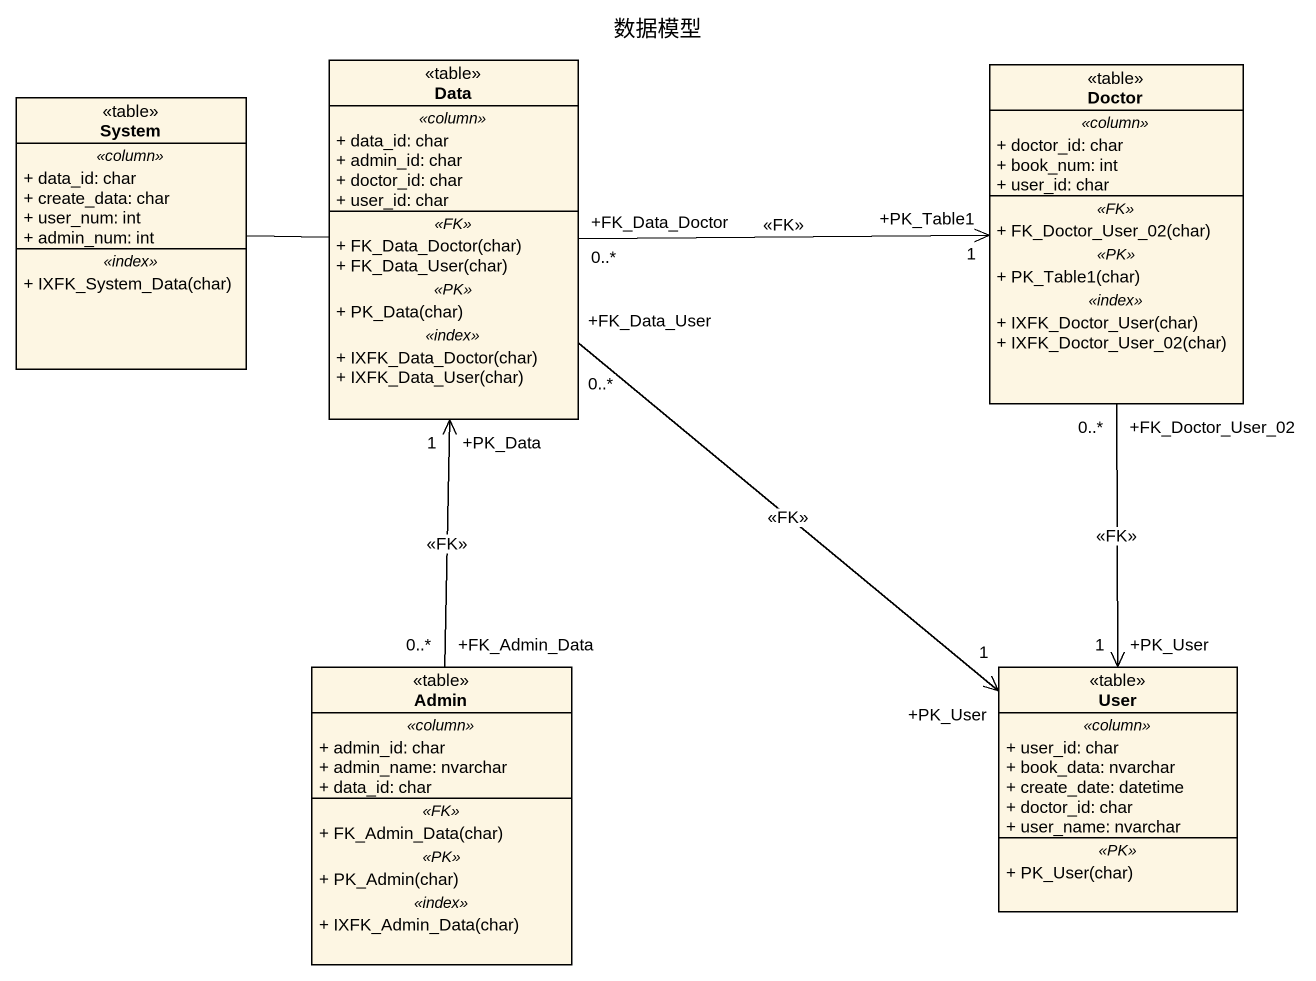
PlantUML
@startuml
title 数据模型
hide circle
hide empty members
skinparam classAttributeIconSize 0
class Data <<table>> {
  .. <<column>> ..
  + data_id: char
  + admin_id: char
  + doctor_id: char
  + user_id: char
  .. <<FK>> ..
  + FK_Data_Doctor(char)
  + FK_Data_User(char)
  .. <<PK>> ..
  + PK_Data(char)
  .. <<index>> ..
  + IXFK_Data_Doctor(char)
  + IXFK_Data_User(char)
}
class Doctor <<table>> {
  .. <<column>> ..
  + doctor_id: char
  + book_num: int
  + user_id: char
  .. <<FK>> ..
  + FK_Doctor_User_02(char)
  .. <<PK>> ..
  + PK_Table1(char)
  .. <<index>> ..
  + IXFK_Doctor_User(char)
  + IXFK_Doctor_User_02(char)
}
class System <<table>> {
  .. <<column>> ..
  + data_id: char
  + create_data: char
  + user_num: int
  + admin_num: int
  .. <<index>> ..
  + IXFK_System_Data(char)
}
class Admin <<table>> {
  .. <<column>> ..
  + admin_id: char
  + admin_name: nvarchar
  + data_id: char
  .. <<FK>> ..
  + FK_Admin_Data(char)
  .. <<PK>> ..
  + PK_Admin(char)
  .. <<index>> ..
  + IXFK_Admin_Data(char)
}
class User <<table>> {
  .. <<column>> ..
  + user_id: char
  + book_data: nvarchar
  + create_date: datetime
  + doctor_id: char
  + user_name: nvarchar
  .. <<PK>> ..
  + PK_User(char)
}
Data "+FK_Data_Doctor\n0..*" -right-> "+PK_Table1\n1" Doctor : <<FK>>
Data -left- System
Data "+FK_Data_User\n0..*" --> "+PK_User\n1" User : <<FK>>
Doctor "+FK_Doctor_User_02\n0..*" --> "+PK_User\n1" User : <<FK>>
Admin "+FK_Admin_Data\n0..*" -up-> "+PK_Data\n1" Data : <<FK>>
@enduml
